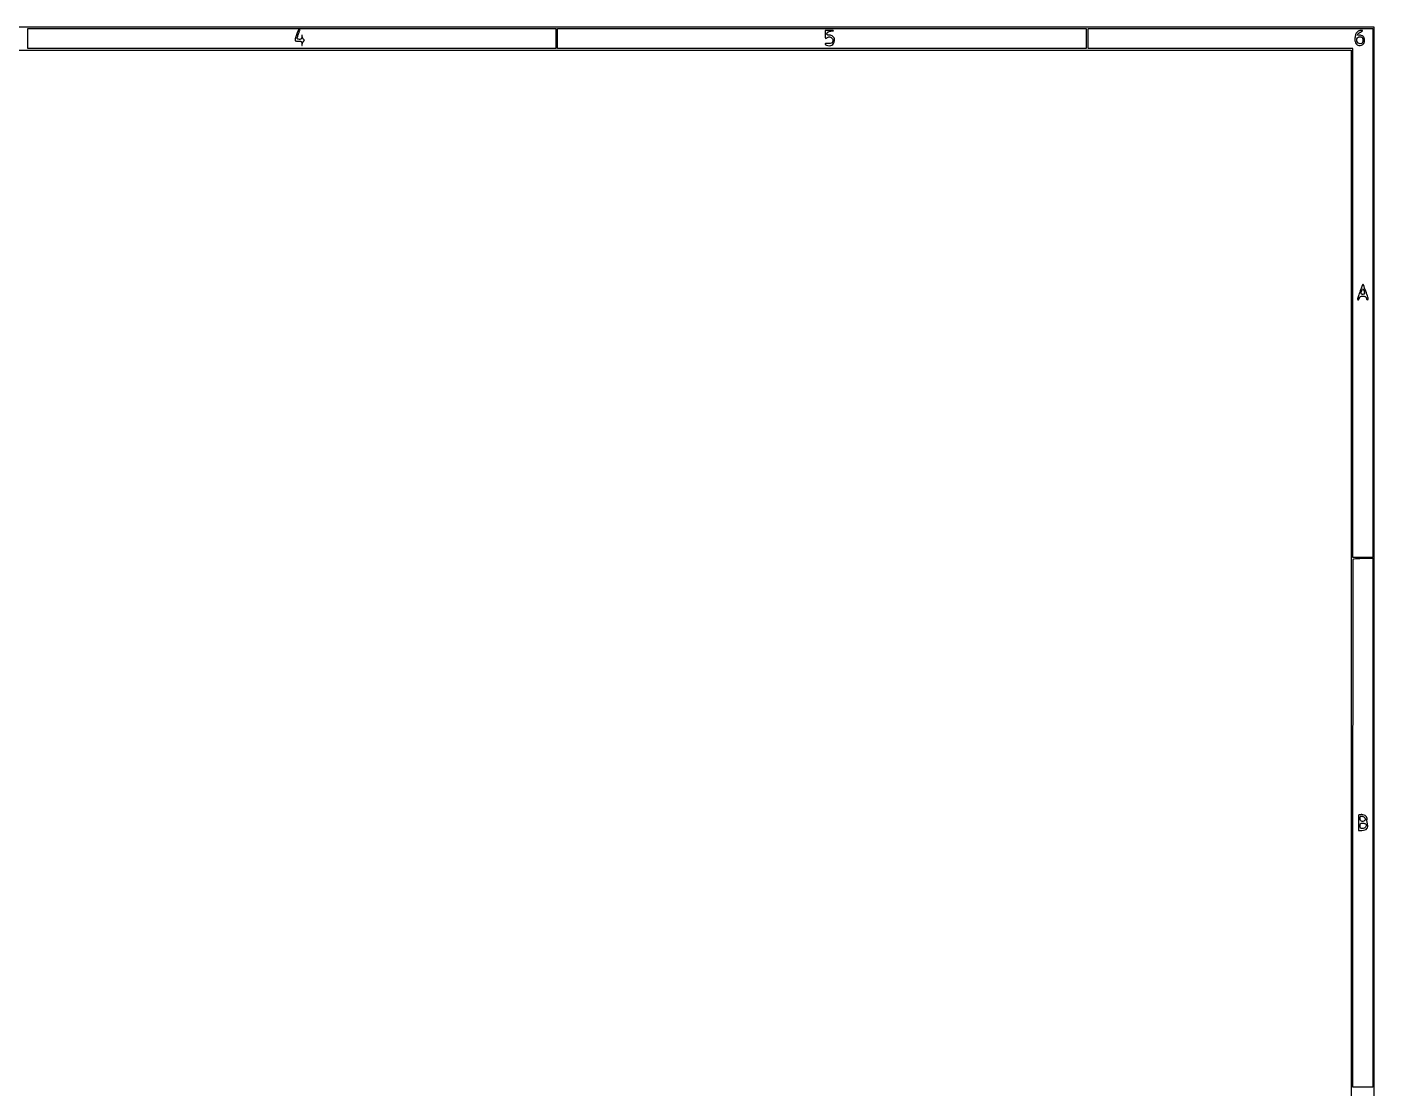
# Model space of a CAD drawing. Extents: x 117 to 3390, y 118 to 2363.
# Drawn here: x 1890 to 3390, y 1181 to 2363 of the extents above; entities that cross this region are included whole.
import ezdxf

# ---------------------------------------------------------------- set-up
doc = ezdxf.new("R2010")
doc.units = 0

msp = doc.modelspace()

# ---------------------------------------------------------------- linework, layer by layer
for points in [[(117.463346, 2361.750305, 0.090812), (117.267992, 2360.684755), (117.20352, 2031.426652, 0.000066), (117.180761, 1669.125388, 0.00004), (117.244614, 1239), (117.5, 117.5), (1754, 117.5), (3390.5, 117.5), (3390.5, 1240), (3390.5, 2362.5), (1754.218732, 2362.750305, 0.000029), (901.86696, 2362.831312, 0.000162), (445.294791, 2362.700308, 0.000003), (118.547025, 2362.498846, 0.311453)], [(2190.182898, 2354.075573, 0.010905), (2189.457883, 2351.763536, 0.016558), (2188.938971, 2349.722371, 0.011274), (2188.609935, 2348.041336, 0.243695), (2188.757761, 2347.575573, 0.1419), (2189.165576, 2347.350935, 0.018844), (2190.143426, 2347.169074, 0.020594), (2191.348126, 2347.042097, 0.015959), (2192.666667, 2347, -0.025228), (2194.541634, 2346.905336, -0.143302), (2195.457689, 2346.533536, -0.173408), (2195.93537, 2345.766814, -0.041096), (2196.136182, 2344.25, 0.000797), (2196.235702, 2342.303207, 0.288588), (2196.315537, 2342.190086, 0.476071), (2196.405976, 2342.23883, 0.001015), (2196.736997, 2344, -0.035076), (2196.999594, 2345.012018, -0.034236), (2197.402717, 2345.985938, -0.036242), (2197.876772, 2346.78885, -0.096995), (2198.350815, 2347.25, 0.048304), (2198.852803, 2347.651605, 0.202581), (2199, 2348, 0.202581), (2198.852803, 2348.348395, 0.048304), (2198.350815, 2348.75, -0.096995), (2197.876772, 2349.21115, -0.036242), (2197.402717, 2350.014062, -0.034236), (2196.999594, 2350.987982, -0.035076), (2196.736997, 2352, 0.001015), (2196.405976, 2353.76117, 0.476071), (2196.315537, 2353.809914, 0.288588), (2196.235702, 2353.696793, 0.000797), (2196.136182, 2351.75, -0.038773), (2195.955348, 2350.333628, -0.140865), (2195.53702, 2349.538618, -0.153786), (2194.78493, 2349.126435, -0.049081), (2193.5, 2349, -0.060817), (2191.787657, 2349.209053, -0.299142), (2191.158611, 2349.889061, -0.11829), (2191.256531, 2351.27893, -0.008341), (2192.5, 2355, 0.002461), (2193.665141, 2358.354888, 0.052932), (2193.897119, 2359.375112, 0.2821), (2193.693008, 2359.817712, 0.14827), (2193.091804, 2360, 0.269883), (2192.645537, 2359.740197, 0.014992), (2191.862682, 2358.259699, 0.019807), (2191.015387, 2356.346016, 0.012882)], [(2779, 2354.5, 0.01884), (2779.109953, 2351.582904, 0.150005), (2779.59574, 2350.342002, 0.358905), (2780.423133, 2350.165047, 0.076882), (2781.699337, 2351.099337, -0.17983), (2783.090717, 2351.736681, -0.108971), (2784.905009, 2351.47471, -0.099704), (2786.571622, 2350.431597, -0.127046), (2787.531466, 2348.90086, -0.124486), (2787.655028, 2346.831269, -0.16805), (2786.728486, 2345.216977, -0.140768), (2784.84032, 2344.334851, -0.079726), (2782.296388, 2344.339329, 0.037807), (2780.163299, 2344.521719, 0.202779), (2779.107801, 2344.087343, 0.45705), (2779.162095, 2343.385014, 0.067561), (2780.581787, 2342.606989, 0.081636), (2783.872997, 2341.927839, 0.135988), (2786.610446, 2342.568024, 0.144576), (2788.517747, 2344.482263, 0.097075), (2789.445008, 2347.44958, 0.081748), (2789.323119, 2349.713056, 0.106703), (2788.461857, 2351.593313, 0.111597), (2786.938364, 2352.893262, 0.0962), (2784.919524, 2353.500781, -0.001642), (2783.932833, 2353.603548, -0.001757), (2782.968884, 2353.710576, -0.001665), (2782.141027, 2353.808233, -0.008259), (2781.676676, 2353.872377, -0.205604), (2781.38741, 2354.053467, -0.087841), (2781.193024, 2354.476573, -0.066116), (2781.119338, 2355.070703, -0.044879), (2781.186358, 2355.75, -0.136563), (2781.586472, 2356.558621, -0.085339), (2782.420324, 2357.218698, -0.060118), (2783.714593, 2357.734505, -0.026986), (2785.509682, 2358.108095, 0.001396), (2788.241461, 2358.532208, 0.701809), (2788.264873, 2358.653875, 0.127559), (2787.919877, 2358.754304, 0.000626), (2784.25, 2358.858095), (2779, 2359)], [(3371.536724, 2357.04058, 0.108622), (3369.952364, 2354.268091, 0.056378), (3369.195233, 2350.334128, 0.05716), (3369.337027, 2346.471963, 0.147218), (3370.522173, 2343.975499, 0.144019), (3373.401496, 2342.213493, 0.165781), (3376.602612, 2342.423416, 0.16098), (3379.074854, 2344.56252, 0.135392), (3380, 2347.916441, 0.098849), (3379.531373, 2350.263704, 0.102236), (3378.199611, 2352.219222, 0.109935), (3376.2921, 2353.389157, 0.1311), (3374.193523, 2353.537269, -0.087191), (3372.53938, 2353.510285, -0.45512), (3372.114805, 2354.18906, -0.154144), (3372.964831, 2355.428536, -0.029072), (3375.25, 2357.01096, 0.00279), (3377.471529, 2358.382517, 0.175116), (3377.751478, 2358.73924, 0.499257), (3377.595563, 2358.963545, 0.008955), (3375.904988, 2358.996262, 0.06368), (3374.781525, 2358.854241, 0.042027), (3373.551368, 2358.423322, 0.041919), (3372.405891, 2357.790492, 0.061757)], [(3376.418213, 2351.393011, -0.21813), (3377.603719, 2350.182245, -0.088472), (3378.000765, 2347.853051, -0.088121), (3377.56841, 2345.52249, -0.214494), (3376.364077, 2344.309468, -0.179355), (3373.963526, 2344.281931, -0.156566), (3371.960745, 2345.81738, -0.153965), (3371.205482, 2348.253956, -0.173658), (3372.039869, 2350.548039, -0.046265), (3372.994876, 2351.503446, -0.126289), (3373.852006, 2351.908951, -0.109528), (3374.874635, 2351.880778, -0.030179)], [(3375.041692, 2068.75, -0.000068), (3374.087123, 2065.882062, -0.00009), (3373.214304, 2063.2625, -0.000065), (3372.481919, 2061.066691, -0.000851), (3372.207858, 2060.25, 0.072576), (3372.120622, 2059.772145, 0.116149), (3372.200854, 2059.367188, 0.145491), (3372.433456, 2059.09973, 0.142461), (3372.77638, 2059, 0.167833), (3373.193743, 2059.144155, 0.064564), (3373.629454, 2059.5875, 0.054461), (3374.016486, 2060.234705, 0.043617), (3374.289749, 2061, -0.087628), (3374.718886, 2061.934263, -0.118298), (3375.409414, 2062.552101, -0.0897), (3376.458857, 2062.894612, -0.034152), (3378, 2063, -0.034152), (3379.541143, 2062.894612, -0.0897), (3380.590586, 2062.552101, -0.118298), (3381.281114, 2061.934263, -0.087628), (3381.710251, 2061, 0.079244), (3382.23118, 2059.81423, 0.125112), (3383.039919, 2059.061152, 0.295544), (3383.683118, 2059.108759, 0.23472), (3384, 2059.746591, 0.082525), (3383.648481, 2061.861856, 0.004106), (3381.308446, 2068.528633, 0.001645), (3378.740347, 2075.584398, 0.314394), (3378.144722, 2076, 0.292921), (3377.793456, 2075.7749, 0.006647), (3376.948156, 2073.870313, 0.012777), (3376.016143, 2071.529112, 0.008035)], [(3379.369714, 2068.75, -0.013301), (3379.904426, 2066.519, -0.140626), (3379.838879, 2065.594513, -0.259686), (3379.305551, 2065.133828, -0.051119), (3378, 2065, -0.035709), (3377.23497, 2065.054706, -0.054618), (3376.591511, 2065.220313, -0.072059), (3376.153178, 2065.462569, -0.239486), (3376.013655, 2065.75, -0.054206), (3376.21089, 2067.300719, -0.031733), (3376.761621, 2069.092106, -0.025366), (3377.446649, 2070.657819, -0.284214), (3378, 2071, -0.211503), (3378.335635, 2070.851376, -0.047594), (3378.718633, 2070.339063, -0.041424), (3379.082726, 2069.611582, -0.029858)], [(3389, 1476.5), (3389, 1182), (3378, 1182), (3367, 1182), (3367, 1475.833333, -0.000213), (3367.047919, 1588.549424, -0.000353), (3367.195833, 1683.548958, -0.000007), (3367.392021, 1769.672423, -0.198317), (3367.666667, 1770.333333, -0.178563), (3368.245497, 1770.600197, -0.004516), (3371.172917, 1770.804167, -0.009111), (3374.658388, 1770.951724, -0.006022), (3378.666667, 1771), (3389, 1771)], [(3373.416667, 1485.083333, 0.183581), (3373.248947, 1484.710048, 0.002894), (3373.122396, 1482.341146, 0.007224), (3373.030124, 1479.557404, 0.004672), (3373, 1476.333333), (3373, 1468), (3376.845012, 1468, 0.07254), (3380.26126, 1468.498248, 0.133698), (3382.630171, 1469.968528, 0.160777), (3383.664485, 1472.219744, 0.118748), (3383.321582, 1474.958988, -0.035266), (3382.941912, 1476.229333, -0.025661), (3382.694365, 1477.683575, -0.026105), (3382.602392, 1479.094378, -0.050489), (3382.701668, 1480.219707, 0.128534), (3382.563927, 1482.27915, 0.131136), (3381.435218, 1483.989835, 0.110022), (3379.411867, 1485.115289, 0.072238), (3376.762972, 1485.5, 0.013187), (3375.610507, 1485.469599, 0.017785), (3374.571519, 1485.377604, 0.014935), (3373.727144, 1485.246753, 0.151592)], [(3380.397872, 1481.721533, -0.04176), (3380.869206, 1480.796655, -0.13387), (3380.952428, 1480.116094, -0.154337), (3380.676495, 1479.545937, -0.061648), (3380, 1478.986846, -0.06418), (3377.929529, 1478.013776, -0.178315), (3376.348159, 1478.079858, -0.208642), (3375.347588, 1479.122668, -0.088568), (3375, 1481.069551, -0.024437), (3375.080375, 1482.713095, -0.142285), (3375.398908, 1483.50967, -0.206889), (3376.024212, 1483.851031, -0.059914), (3377.147872, 1483.819551, -0.062794), (3378.051051, 1483.566557, -0.043702), (3378.988557, 1483.071444, -0.043946), (3379.818512, 1482.425886, -0.066876)], [(3381.64326, 1474.487265, -0.160554), (3381.717826, 1472.93559, -0.123045), (3380.875952, 1471.448832, -0.106437), (3379.30499, 1470.377237, -0.09694), (3377.377555, 1470, -0.053819), (3376.1403, 1470.133563, -0.173089), (3375.44813, 1470.56545, -0.138311), (3375.095853, 1471.409744, -0.03011), (3375, 1473, -0.03079), (3375.104308, 1474.69227, -0.168437), (3375.502615, 1475.502588, -0.166606), (3376.319737, 1475.897319, -0.029968), (3378.031385, 1476, -0.042101), (3379.286653, 1475.894117, -0.057143), (3380.378036, 1475.57737, -0.068445), (3381.198059, 1475.09326, -0.134403)]]:
    msp.add_lwpolyline(points, format="xyb", close=True)
for points in [[(2479, 2350), (2479, 2339), (2185, 2339), (1891, 2339), (1891, 2350), (1891, 2361), (2185, 2361), (2479, 2361)], [(3070, 2350), (3070, 2339), (2775.5, 2339), (2481, 2339), (2481, 2350), (2481, 2361), (2775.5, 2361), (3070, 2361)], [(3389, 2066.5), (3389, 1772), (3378, 1772), (3367, 1772), (3367, 2055.5), (3367, 2339), (3219.5, 2339), (3072, 2339), (3072, 2350), (3072, 2361), (3230.5, 2361), (3389, 2361)], [(3365, 1428.5), (3365, 520), (2727.5, 520), (2090, 520), (2090, 331.5), (2090, 143), (1116.5, 143), (143, 143), (143, 1240), (143, 2337), (1754, 2337), (3365, 2337)]]:
    msp.add_lwpolyline(points, close=True)

doc.saveas('drawing.dxf')
